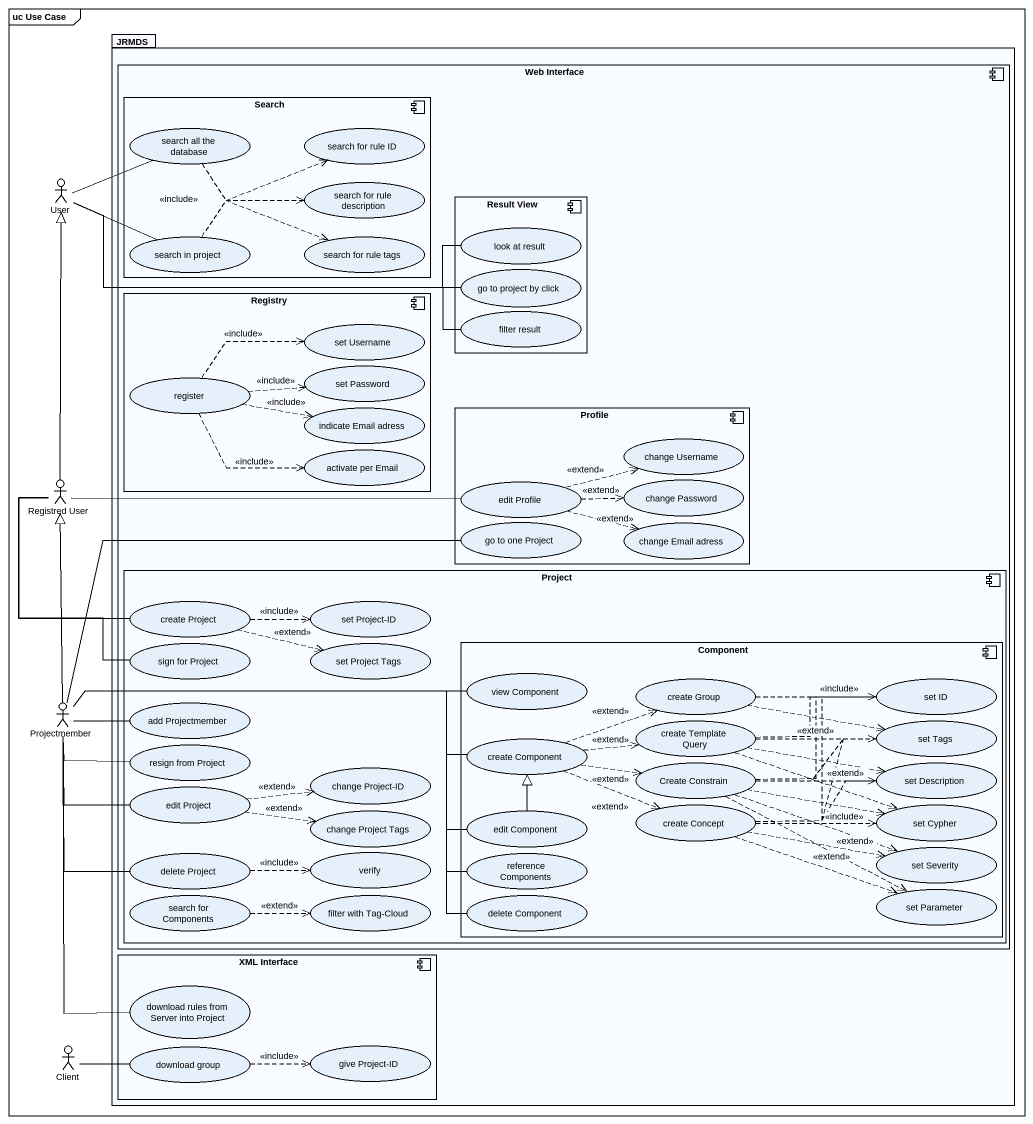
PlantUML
@startuml
mainframe uc Use Case
package JRMDS {
  component "Web Interface" as Web_Interface {
    component Search {
      usecase "search all the database" as search_all_the_database
      usecase "search for rule ID" as search_for_rule_ID
      usecase "search for rule description" as search_for_rule_description
      usecase "search in project" as search_in_project
      usecase "search for rule tags" as search_for_rule_tags
    }
    component "Result View" as Result_View {
      usecase "look at result" as look_at_result
      usecase "go to project by click" as go_to_project_by_click
      usecase "filter result" as filter_result
    }
    component Registry {
      usecase "set Username" as set_Username
      usecase register
      usecase "set Password" as set_Password
      usecase "indicate Email adress" as indicate_Email_adress
      usecase "activate per Email" as activate_per_Email
    }
    component Profile {
      usecase "change Username" as change_Username
      usecase "edit Profile" as edit_Profile
      usecase "change Password" as change_Password
      usecase "go to one Project" as go_to_one_Project
      usecase "change Email adress" as change_Email_adress
    }
    component Project {
      usecase "create Project" as create_Project
      usecase "set Project-ID" as set_Project_ID
      usecase "sign for Project" as sign_for_Project
      usecase "set Project Tags" as set_Project_Tags
      component "Component" as Component_ {
        usecase "view Component" as view_Component
        usecase "create Group" as create_Group
        usecase "set ID" as set_ID
        usecase "create Component" as create_Component
        usecase "create Template Query" as create_Template_Query
        usecase "set Tags" as set_Tags
        usecase "Create Constrain" as Create_Constrain
        usecase "set Description" as set_Description
        usecase "edit Component" as edit_Component
        usecase "create Concept" as create_Concept
        usecase "set Cypher" as set_Cypher
        usecase "reference Components" as reference_Components
        usecase "set Severity" as set_Severity
        usecase "delete Component" as delete_Component
        usecase "set Parameter" as set_Parameter
      }
      usecase "add Projectmember" as add_Projectmember
      usecase "resign from Project" as resign_from_Project
      usecase "edit Project" as edit_Project
      usecase "change Project-ID" as change_Project_ID
      usecase "change Project Tags" as change_Project_Tags
      usecase "delete Project" as delete_Project
      usecase verify
      usecase "search for Components" as search_for_Components
      usecase "filter with Tag-Cloud" as filter_with_Tag_Cloud
    }
  }
  component "XML Interface" as XML_Interface {
    usecase "download rules from Server into Project" as download_rules_from_Server
    usecase "download group" as download_group
    usecase "give Project-ID" as give_Project_ID
  }
}
actor User
actor "Registred User" as Registred_User
actor Projectmember
actor Client
search_all_the_database .right.> search_for_rule_ID
search_all_the_database .right.> search_for_rule_description : <<include>>
User -right- search_all_the_database
User -right- search_in_project
User -right- look_at_result
User -right- go_to_project_by_click
User -right- filter_result
search_in_project .right.> search_for_rule_description
search_in_project .right.> search_for_rule_tags
register .right.> set_Username : <<include>>
register .right.> set_Password : <<include>>
register .right.> indicate_Email_adress : <<include>>
register .right.> activate_per_Email : <<include>>
Registred_User -up-|> User
Registred_User -right- edit_Profile
Registred_User -- create_Project
edit_Profile .right.> change_Username : <<extend>>
edit_Profile .right.> change_Password : <<extend>>
edit_Profile .right.> change_Email_adress : <<extend>>
create_Project .right.> set_Project_ID : <<include>>
create_Project .right.> set_Project_Tags : <<extend>>
sign_for_Project -up- Registred_User
Projectmember -up-|> Registred_User
Projectmember -right- go_to_one_Project
Projectmember -right- add_Projectmember
Projectmember -right- view_Component
Projectmember -right- resign_from_Project
Projectmember -right- create_Component
Projectmember -- edit_Project
Projectmember -right- edit_Component
Projectmember -- delete_Project
Projectmember -right- reference_Components
Projectmember -right- delete_Component
Projectmember -- download_rules_from_Server
create_Group .right.> set_ID : <<include>>
create_Group .right.> set_Tags
create_Component .right.> create_Group : <<extend>>
create_Component .right.> create_Template_Query : <<extend>>
create_Component .right.> Create_Constrain : <<extend>>
create_Component .right.> create_Concept : <<extend>>
create_Template_Query .right.> set_ID
create_Template_Query .right.> set_Tags : <<extend>>
create_Template_Query .right.> set_Description
create_Template_Query .right.> set_Cypher
edit_Project .right.> change_Project_ID : <<extend>>
edit_Project .right.> change_Project_Tags : <<extend>>
Create_Constrain .right.> set_ID
Create_Constrain .right.> set_Tags
Create_Constrain .right.> set_Description : <<extend>>
Create_Constrain .right.> set_Cypher
Create_Constrain .right.> set_Severity
Create_Constrain .right.> set_Parameter
edit_Component -up-|> create_Component
create_Concept .right.> set_ID
create_Concept .right.> set_Tags
create_Concept .right.> set_Description
create_Concept .right.> set_Cypher : <<include>>
create_Concept .right.> set_Severity : <<extend>>
create_Concept .right.> set_Parameter : <<extend>>
delete_Project .right.> verify : <<include>>
search_for_Components .right.> filter_with_Tag_Cloud : <<extend>>
Client -right- download_group
download_group .right.> give_Project_ID : <<include>>
@enduml
